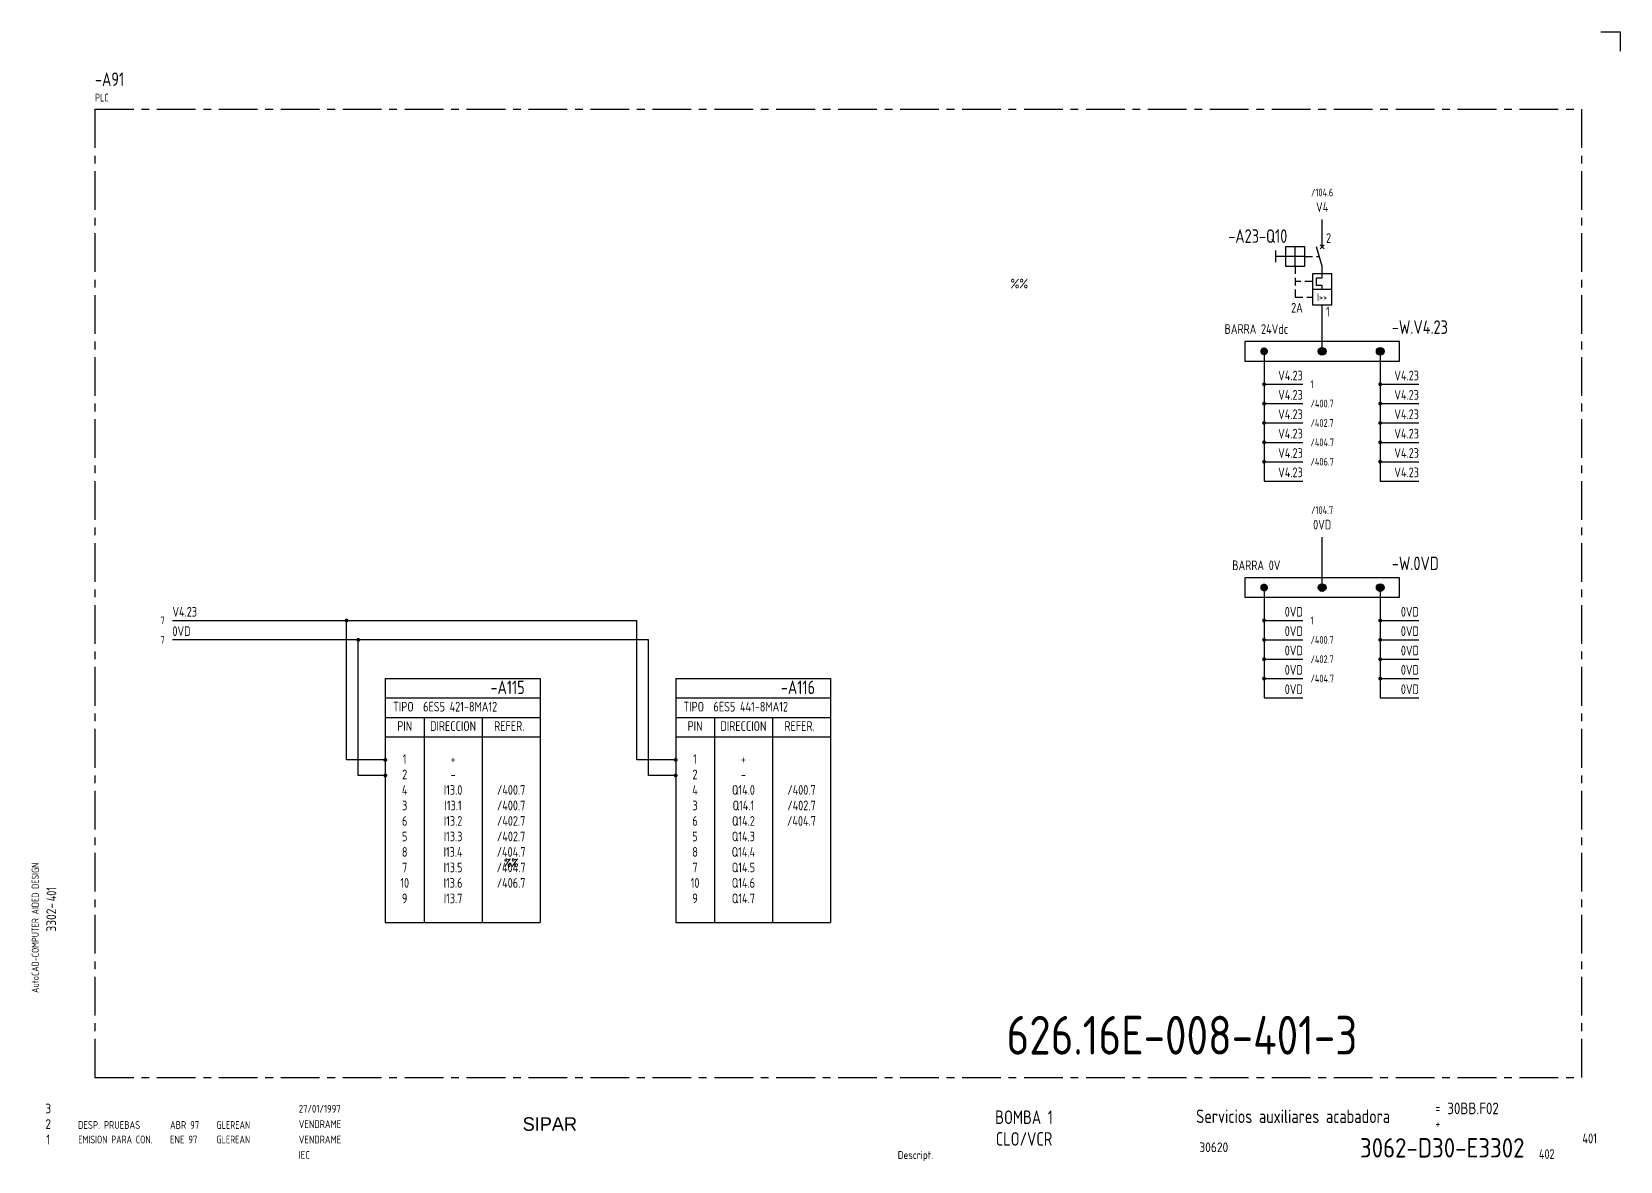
# Model space of a CAD drawing. Extents: x 10 to 1054, y 5 to 297.
# Drawn here: x 9.7 to 420, y 5.4 to 297 of the extents above; entities that cross this region are included whole.
import ezdxf
from ezdxf.enums import TextEntityAlignment as Align

# ---------------------------------------------------------------- set-up
doc = ezdxf.new("R2010")
doc.units = 0
doc.header["$LTSCALE"] = 8
doc.header["$MEASUREMENT"] = 0
doc.linetypes.add('CENTER', pattern=[2, 1.25, -0.25, 0.25, -0.25])
doc.linetypes.add('HIDDEN', pattern=[0.375, 0.25, -0.125])
doc.layers.get('0').update_dxf_attribs({"linetype": 'CONTINUOUS'})
doc.layers.add('CART', color=7, linetype='CONTINUOUS')
doc.styles.add('DIN', font='DIN', dxfattribs={"width": 0.85})
doc.styles.add('SIMPLEX', font='SIMPLEX', dxfattribs={"width": 0.9})
doc.styles.add('UNIV', font='UNIV')

# ---------------------------------------------------------------- blocks, each defined once
blk = doc.blocks.new('WB-FG100')
at = {"layer": 'CART', "color": 1}
for p, q in [((415, 297), (420, 297)), ((420, 297), (420, 292))]:
    blk.add_line(p, q, dxfattribs=at)
at = {"layer": 'CART', "color": 1, "style": 'DIN', "width": 0.8}
blk.add_text('AutoCAD-COMPUTER AIDED DESIGN', height=1.8, rotation=90, dxfattribs=at).set_placement((11.47, 48.84))
at = {"layer": 'CART', "color": 3, "style": 'DIN', "width": 0.8}
for s, p in [('=', (372.24, 17.91)), ('+', (372.24, 13.87))]:
    blk.add_text(s, height=2.5, dxfattribs=at).set_placement(p)
at = {"layer": 'CART', "color": 7, "style": 'DIN', "width": 0.9}
blk.add_attdef('FILE', text='', height=2.5, rotation=90, dxfattribs=at).set_placement((15.95, 68.38), align=Align.CENTER)
for tag, p in [('MOD-3', (13.92, 19)), ('MOD-2', (13.92, 15)), ('MOD-1', (13.92, 11)), ('NR.COMMESSA', (315, 9))]:
    blk.add_attdef(tag, text='', height=2.5, dxfattribs=at).set_placement(p, align=Align.MIDDLE)
at = {"layer": 'CART', "color": 7, "style": 'DIN'}
for tag, width, p in [('REV-3', 0.9, (21.66, 19)), ('DATA-3', 0.9, (45.37, 19)), ('NOME-3', 0.9, (57.37, 19)), ('REV-2', 0.9, (21.66, 15)), ('DATA-2', 0.9, (45.37, 15)), ('NOME-2', 0.9, (57.37, 15)), ('REV-1', 0.9, (21.66, 11)), ('DATA-1', 0.9, (45.37, 11)), ('NOME-1', 0.7, (57.37, 11))]:
    blk.add_attdef(tag, text='', height=2, dxfattribs=dict(at, width=width)).set_placement(p, align=Align.MIDDLE_LEFT)
at = {"layer": 'CART', "color": 7, "style": 'DIN', "width": 0.9}
for tag, p, height in [('DATA', (78.64, 17.94), 2), ('ESECUTORE', (78.64, 13.97), 2), ('CONTROLLORE', (78.64, 9.99), 2), ('SEGUE', (398.93, 5.65), 2.8), ('NORMA', (78.64, 6.01), 2)]:
    blk.add_attdef(tag, p, '', height=height, dxfattribs=at)
at = {"layer": 'CART', "color": 2, "style": 'DIN', "width": 0.9}
for tag, p in [('TITOLO-1/3', (266.5, 18.23)), ('TITOLO-1/2', (266.5, 15.73)), ('TITOLO-2/3', (266.5, 13.18)), ('TITOLO-2/2', (266.5, 10.68)), ('TITOLO-3/3', (266.5, 8.13))]:
    blk.add_attdef(tag, text='', height=3.5, dxfattribs=at).set_placement(p, align=Align.MIDDLE)
at = {"layer": 'CART', "color": 3, "style": 'DIN', "width": 0.9}
blk.add_attdef('ASSIEME', text='', height=3.5, dxfattribs=at).set_placement((334, 17), align=Align.MIDDLE)
at = {"layer": 'CART', "color": 3, "style": 'DIN', "width": 0.85}
for tag, p in [('=', (375.33, 16.63)), ('+', (375.33, 12.76))]:
    blk.add_attdef(tag, text='', height=3, dxfattribs=at).set_placement(p, align=Align.BOTTOM_LEFT)
at = {"layer": 'CART', "color": 3, "style": 'DIN', "width": 0.9}
blk.add_attdef('FOGLIO', text='', height=2.8, dxfattribs=at).set_placement((414.2, 9.56), align=Align.RIGHT)
at = {"layer": 'CART', "color": 2, "style": 'DIN', "width": 0.9}
blk.add_attdef('DISEGNO', text='', height=5, dxfattribs=at).set_placement((395.27, 6.35), align=Align.RIGHT)
at = {"layer": 'CART', "color": 1, "style": 'DIN', "width": 0.9}
blk.add_attdef('TIPOLOGIA', (233.37, 6), '', height=2, dxfattribs=at)

msp = doc.modelspace()

# ---------------------------------------------------------------- linework, layer by layer
at = {"color": 3, "linetype": 'CENTER'}
for p, q in [((26, 277), (410, 277)), ((26, 277), (26, 27)), ((410, 277), (410, 27)), ((26, 27), (410, 27))]:
    msp.add_line(p, q, dxfattribs=at)
for p, q in [((343, 241.5), (343, 248.5)), ((331, 237.5), (331, 240.5)), ((338.5, 239), (331, 239)), ((338.5, 241.5), (333.5, 241.5)), ((333.5, 241.5), (333.5, 236.5)), ((336, 236.5), (336, 241.5)), ((338.5, 236.5), (338.5, 241.5)), ((343, 236.5), (341.5, 241.5)), ((342.5, 241), (343.5, 242)), ((342.5, 242), (343.5, 241)), ((333.5, 236.5), (338.5, 236.5)), ((340.5, 234.5), (340.5, 226.5)), ((345.5, 234.5), (340.5, 234.5)), ((343, 233.5), (343, 236.5)), ((345.5, 226.5), (345.5, 234.5)), ((345.5, 230.5), (340.5, 230.5)), ((341.5, 231.5), (341.5, 233.5)), ((341.5, 233.5), (343, 233.5)), ((343, 231.5), (341.5, 231.5)), ((343, 230.5), (343, 231.5)), ((340.5, 226.5), (345.5, 226.5)), ((343, 214.5), (343, 226.5)), ((328, 214), (328, 181)), ((358, 214), (358, 181)), ((328, 206), (338, 206)), ((358, 206), (368, 206)), ((328, 201), (338, 201)), ((358, 201), (368, 201)), ((328, 196), (338, 196)), ((358, 196), (368, 196)), ((328, 191), (338, 191)), ((358, 191), (368, 191)), ((328, 186), (338, 186)), ((358, 186), (368, 186)), ((328, 181), (338, 181)), ((358, 181), (368, 181)), ((343, 153.5), (343, 166.5)), ((328, 153.5), (328, 125)), ((358, 153.5), (358, 125)), ((46, 145), (166, 145)), ((91, 109), (91, 145.25)), ((166, 109), (166, 145)), ((328, 145), (338, 145)), ((358, 145), (368, 145)), ((169, 140), (46, 140)), ((94, 105), (94, 140.25)), ((169, 105), (169, 140)), ((328, 140), (338, 140)), ((358, 140), (368, 140)), ((328, 135), (338, 135)), ((358, 135), (368, 135)), ((328, 130), (338, 130)), ((358, 130), (368, 130)), ((328, 125), (338, 125)), ((328, 125), (338, 125)), ((358, 125), (368, 125)), ((358, 125), (368, 125)), ((101, 109), (91, 109)), ((176, 109), (166, 109)), ((101, 105), (94, 105)), ((176, 105), (169, 105))]:
    msp.add_line(p, q)
at = {"linetype": 'HIDDEN'}
for p, q in [((338.5, 239), (342.25, 239)), ((336, 236.5), (336, 228.5)), ((340.5, 232.5), (336, 232.5)), ((336, 228.5), (340.5, 228.5))]:
    msp.add_line(p, q, dxfattribs=at)
at = {"color": 2}
for p, q in [((363, 217), (323, 217)), ((323, 217), (323, 212)), ((363, 212), (363, 217)), ((323, 212), (363, 212)), ((363, 156), (323, 156)), ((323, 156), (323, 151)), ((363, 151), (363, 156)), ((323, 151), (363, 151))]:
    msp.add_line(p, q, dxfattribs=at)
at = {"color": 3}
for p, q in [((101, 130), (101, 67)), ((101, 130), (141, 130)), ((141, 130), (141, 67)), ((176, 130), (216, 130)), ((176, 130), (176, 67)), ((216, 130), (216, 67)), ((101, 125), (141, 125)), ((176, 125), (216, 125)), ((101, 120), (141, 120)), ((111, 120), (111, 67)), ((126, 120), (126, 67)), ((176, 120), (216, 120)), ((186, 120), (186, 67)), ((201, 120), (201, 67)), ((101, 115), (141, 115)), ((176, 115), (216, 115)), ((101, 67), (141, 67)), ((176, 67), (216, 67))]:
    msp.add_line(p, q, dxfattribs=at)
for points, const_width in [([(327.5, 214.5, 1), (328.5, 214.5, 1)], 1), ([(342.5, 214.5, 1), (343.5, 214.5, 1)], 1), ([(357.5, 214.5, 1), (358.5, 214.5, 1)], 1), ([(327.75, 206, 1), (328.25, 206, 1)], 0.5), ([(357.75, 206, 1), (358.25, 206, 1)], 0.5), ([(327.75, 201, 1), (328.25, 201, 1)], 0.5), ([(357.75, 201, 1), (358.25, 201, 1)], 0.5), ([(327.75, 196, 1), (328.25, 196, 1)], 0.5), ([(357.75, 196, 1), (358.25, 196, 1)], 0.5), ([(327.75, 191, 1), (328.25, 191, 1)], 0.5), ([(357.75, 191, 1), (358.25, 191, 1)], 0.5), ([(327.75, 186, 1), (328.25, 186, 1)], 0.5), ([(357.75, 186, 1), (358.25, 186, 1)], 0.5), ([(327.5, 153.5, 1), (328.5, 153.5, 1)], 1), ([(342.5, 153.5, 1), (343.5, 153.5, 1)], 1), ([(357.5, 153.5, 1), (358.5, 153.5, 1)], 1), ([(90.75, 145, 1), (91.25, 145, 1)], 0.5), ([(327.75, 145, 1), (328.25, 145, 1)], 0.5), ([(357.75, 145, 1), (358.25, 145, 1)], 0.5), ([(93.75, 140, 1), (94.25, 140, 1)], 0.5), ([(327.75, 140, 1), (328.25, 140, 1)], 0.5), ([(357.75, 140, 1), (358.25, 140, 1)], 0.5), ([(327.75, 135, 1), (328.25, 135, 1)], 0.5), ([(357.75, 135, 1), (358.25, 135, 1)], 0.5), ([(327.75, 130, 1), (328.25, 130, 1)], 0.5), ([(357.75, 130, 1), (358.25, 130, 1)], 0.5)]:
    msp.add_lwpolyline(points, format="xyb", close=True, dxfattribs=dict(const_width=const_width))
at = {"linetype": 'Continuous', "const_width": 0.5}
for points in [[(100.75, 109, 1), (101.25, 109, 1)], [(175.75, 109, 1), (176.25, 109, 1)], [(100.75, 105, 1), (101.25, 105, 1)], [(175.75, 105, 1), (176.25, 105, 1)]]:
    msp.add_lwpolyline(points, format="xyb", close=True, dxfattribs=at)
for centre in [(343, 214.5), (358, 214.5), (343, 153.5), (358, 153.5)]:
    msp.add_circle(centre, 1)

# ---------------------------------------------------------------- block references
at = {"layer": 'CART'}
ref = msp.add_blockref('WB-FG100', (0, 0), dxfattribs=at)
ref.add_attrib('TIPOLOGIA', 'Descript.', (233.37, 6), dxfattribs={"color": 1, "height": 2, "style": 'DIN', "width": 0.9})
ref.add_attrib('ASSIEME', 'Servicios auxiliares acabadora', dxfattribs={"color": 3, "height": 3.5, "style": 'DIN', "width": 0.8}).set_placement((335.5, 17), align=Align.MIDDLE)
ref.add_attrib('=', '30BB.F02', dxfattribs={"color": 3, "height": 3, "style": 'DIN', "width": 0.85}).set_placement((375.33, 16.63), align=Align.BOTTOM_LEFT)
ref.add_attrib('NR.COMMESSA', '30620', dxfattribs={"color": 7, "height": 2.5, "style": 'DIN', "width": 0.9}).set_placement((315, 9), align=Align.MIDDLE)
ref.add_attrib('DISEGNO', '3062-D30-E3302', dxfattribs={"color": 2, "height": 5, "style": 'DIN', "width": 0.9}).set_placement((395.27, 6.35), align=Align.RIGHT)
ref.add_attrib('DATA', '27/01/1997', (78.64, 17.94), dxfattribs={"color": 7, "height": 2, "style": 'DIN', "width": 0.85})
ref.add_attrib('ESECUTORE', 'VENDRAME', (78.64, 13.97), dxfattribs={"color": 7, "height": 2, "style": 'DIN', "width": 0.85})
ref.add_attrib('CONTROLLORE', 'VENDRAME', (78.64, 9.99), dxfattribs={"color": 7, "height": 2, "style": 'DIN', "width": 0.85})
ref.add_attrib('NORMA', 'IEC', (78.64, 6.01), dxfattribs={"color": 7, "height": 2, "style": 'DIN', "width": 0.85})
ref.add_attrib('MOD-1', '1', dxfattribs={"color": 7, "height": 2.5, "style": 'DIN', "width": 0.9}).set_placement((13.92, 11), align=Align.MIDDLE)
ref.add_attrib('REV-1', 'EMISION PARA CON.', dxfattribs={"color": 7, "height": 2, "style": 'DIN', "width": 0.8}).set_placement((21.66, 11), align=Align.MIDDLE_LEFT)
ref.add_attrib('DATA-1', 'ENE 97', dxfattribs={"color": 7, "height": 2, "style": 'DIN', "width": 0.85}).set_placement((45.37, 11), align=Align.MIDDLE_LEFT)
ref.add_attrib('NOME-1', 'GLEREAN', dxfattribs={"color": 7, "height": 2, "style": 'DIN', "width": 0.7}).set_placement((57.37, 11), align=Align.MIDDLE_LEFT)
ref.add_attrib('MOD-2', '2', dxfattribs={"color": 7, "height": 2.5, "style": 'DIN', "width": 0.9}).set_placement((13.92, 15), align=Align.MIDDLE)
ref.add_attrib('MOD-3', '3', dxfattribs={"color": 7, "height": 2.5, "style": 'DIN', "width": 0.9}).set_placement((13.92, 19), align=Align.MIDDLE)
ref.add_attrib('FILE', '3302-', dxfattribs={"color": 7, "height": 2.5, "rotation": 90, "style": 'DIN', "width": 0.9}).set_placement((15.95, 68.38), align=Align.CENTER)

# ---------------------------------------------------------------- texts
at = {"color": 3, "style": 'DIN', "width": 0.8}
for s, p in [('-A91', (26, 283)), ('-W.V4.23', (361, 219)), ('-W.0VD', (361, 158))]:
    msp.add_text(s, height=3.5, dxfattribs=at).set_placement(p)
at = {"style": 'DIN'}
for s, height, width, p in [('PLC', 2, 0.8, (26, 279)), ('2', 2.5, 0.8, (344, 242.5)), ('%%', 2.5, 0.85, (262.5, 230.75)), ('1', 2.5, 0.8, (344, 223.5)), ('1', 2, 0.8, (340, 205)), ('/400.7', 2, 0.8, (340, 200)), ('/402.7', 2, 0.8, (340, 195)), ('/404.7', 2, 0.8, (340, 190)), ('/406.7', 2, 0.8, (340, 185)), ('V4.23', 2.5, 0.8, (46, 146)), ('1', 2, 0.8, (340, 144)), ('0VD', 2.5, 0.8, (46, 141)), ('/400.7', 2, 0.8, (340, 139)), ('/402.7', 2, 0.8, (340, 134)), ('/404.7', 2, 0.8, (340, 129)), ('TIPO  6ES5 421-8MA12', 2.5, 0.8, (103, 121.5)), ('TIPO  6ES5 441-8MA12', 2.5, 0.8, (178, 121.5)), ('402', 2.5, 0.8, (399, 6))]:
    msp.add_text(s, height=height, dxfattribs=dict(at, width=width)).set_placement(p)
at = {"style": 'DIN', "width": 0.8}
for s, height, p in [('/104.6', 2, (343, 254.5)), ('V4', 2.5, (343, 250.5)), ('I>>', 2, (343, 227.5)), ('BARRA 24Vdc', 2.5, (326, 219)), ('/104.7', 2, (343, 172.5)), ('0VD', 2.5, (343, 168.5)), ('BARRA 0V', 2.5, (326, 158)), ('PIN', 2.5, (106, 116.5)), ('DIRECCION', 2.5, (118.5, 116.5)), ('REFER.', 2.5, (133, 116.5)), ('PIN', 2.5, (181, 116.5)), ('DIRECCION', 2.5, (193.5, 116.5)), ('REFER.', 2.5, (208, 116.5)), ('1', 2.5, (106, 108)), ('+', 2.5, (118.5, 108)), ('1', 2.5, (181, 108)), ('+', 2.5, (193.5, 108)), ('2', 2.5, (106, 104)), ('-', 2.5, (118.5, 104)), ('2', 2.5, (181, 104)), ('-', 2.5, (193.5, 104)), ('4', 2.5, (106, 100)), ('3', 2.5, (106, 96)), ('I13.0', 2.5, (118.5, 100)), ('I13.1', 2.5, (118.5, 96)), ('/400.7', 2.5, (133.5, 100)), ('/400.7', 2.5, (133.5, 96)), ('4', 2.5, (181, 100)), ('3', 2.5, (181, 96)), ('Q14.0', 2.5, (193.5, 100)), ('Q14.1', 2.5, (193.5, 96)), ('/400.7', 2.5, (208.5, 100)), ('/402.7', 2.5, (208.5, 96)), ('6', 2.5, (106, 92)), ('I13.2', 2.5, (118.5, 92)), ('/402.7', 2.5, (133.5, 92)), ('6', 2.5, (181, 92)), ('Q14.2', 2.5, (193.5, 92)), ('/404.7', 2.5, (208.5, 92)), ('5', 2.5, (106, 88)), ('I13.3', 2.5, (118.5, 88)), ('/402.7', 2.5, (133.5, 88)), ('5', 2.5, (181, 88)), ('Q14.3', 2.5, (193.5, 88)), ('8', 2.5, (106, 84)), ('I13.4', 2.5, (118.5, 84)), ('/404.7', 2.5, (133.5, 84)), ('8', 2.5, (181, 84)), ('Q14.4', 2.5, (193.5, 84)), ('7', 2.5, (106, 80)), ('I13.5', 2.5, (118.5, 80)), ('/404.7', 2.5, (133.5, 80)), ('7', 2.5, (181, 80)), ('Q14.5', 2.5, (193.5, 80)), ('10', 2.5, (106, 76)), ('I13.6', 2.5, (118.5, 76)), ('/406.7', 2.5, (133.5, 76)), ('10', 2.5, (181, 76)), ('Q14.6', 2.5, (193.5, 76)), ('9', 2.5, (106, 72)), ('I13.7', 2.5, (118.5, 72)), ('9', 2.5, (181, 72)), ('Q14.7', 2.5, (193.5, 72))]:
    msp.add_text(s, height=height, dxfattribs=at).set_placement(p, align=Align.CENTER)
at = {"color": 3, "style": 'DIN', "width": 0.8}
for s, height, p in [('-A23-Q10', 3.5, (334, 242.5)), ('-A115', 3.5, (137, 126)), ('-A116', 3.5, (212, 126)), ('401', 2.56, (414, 10))]:
    msp.add_text(s, height=height, dxfattribs=at).set_placement(p, align=Align.RIGHT)
at = {"style": 'DIN', "width": 0.8}
for s, height, p in [('2A', 2.5, (338, 224.5)), ('V4.23', 2.5, (338, 207)), ('V4.23', 2.5, (368, 207)), ('V4.23', 2.5, (338, 202)), ('V4.23', 2.5, (368, 202)), ('V4.23', 2.5, (338, 197)), ('V4.23', 2.5, (368, 197)), ('V4.23', 2.5, (338, 192)), ('V4.23', 2.5, (368, 192)), ('V4.23', 2.5, (338, 187)), ('V4.23', 2.5, (368, 187)), ('V4.23', 2.5, (338, 182)), ('V4.23', 2.5, (368, 182)), ('0VD', 2.5, (338, 146)), ('0VD', 2.5, (368, 146)), ('7', 2, (44, 144)), ('7', 2, (44, 139)), ('0VD', 2.5, (338, 141)), ('0VD', 2.5, (368, 141)), ('0VD', 2.5, (338, 136)), ('0VD', 2.5, (368, 136)), ('0VD', 2.5, (338, 131)), ('0VD', 2.5, (368, 131)), ('0VD', 2.5, (338, 126)), ('0VD', 2.5, (368, 126))]:
    msp.add_text(s, height=height, dxfattribs=at).set_placement(p, align=Align.RIGHT)
at = {"color": 7, "linetype": 'Continuous', "style": 'SIMPLEX', "width": 0.9}
msp.add_text('%%', height=2, dxfattribs=at).set_placement((133.5, 82.5), align=Align.MIDDLE)
at = {"style": 'DIN', "width": 0.8}
msp.add_text('401', height=2.5, rotation=90, dxfattribs=at).set_placement((16, 72.5))
at = {"color": 3, "style": 'DIN', "width": 0.8}
for s, p in [('BOMBA 1', (266, 15)), ('CLO/VCR', (266, 9.4))]:
    msp.add_text(s, height=3.5, dxfattribs=at).set_placement(p, align=Align.CENTER)
at = {"linetype": 'Continuous', "style": 'DIN'}
for s, width, p in [('DESP. PRUEBAS', 0.85, (21.62, 13.75)), ('ABR 97', 0.85, (45.38, 13.75)), ('GLEREAN', 0.7, (57.38, 13.75))]:
    msp.add_text(s, height=2, dxfattribs=dict(at, width=width)).set_placement(p)
at = {"color": 2, "insert": (261.47, 42.92), "char_height": 10, "width": 111.0411, "attachment_point": 1, "style": 'DIN'}
msp.add_mtext('626.16E-008-401-3', dxfattribs=at)
at = {"layer": 'CART', "color": 2, "linetype": 'Continuous', "style": 'UNIV'}
msp.add_text('SIPAR', height=3.5, dxfattribs=at).set_placement((143.5, 13.25), align=Align.CENTER)

doc.saveas('drawing.dxf')
